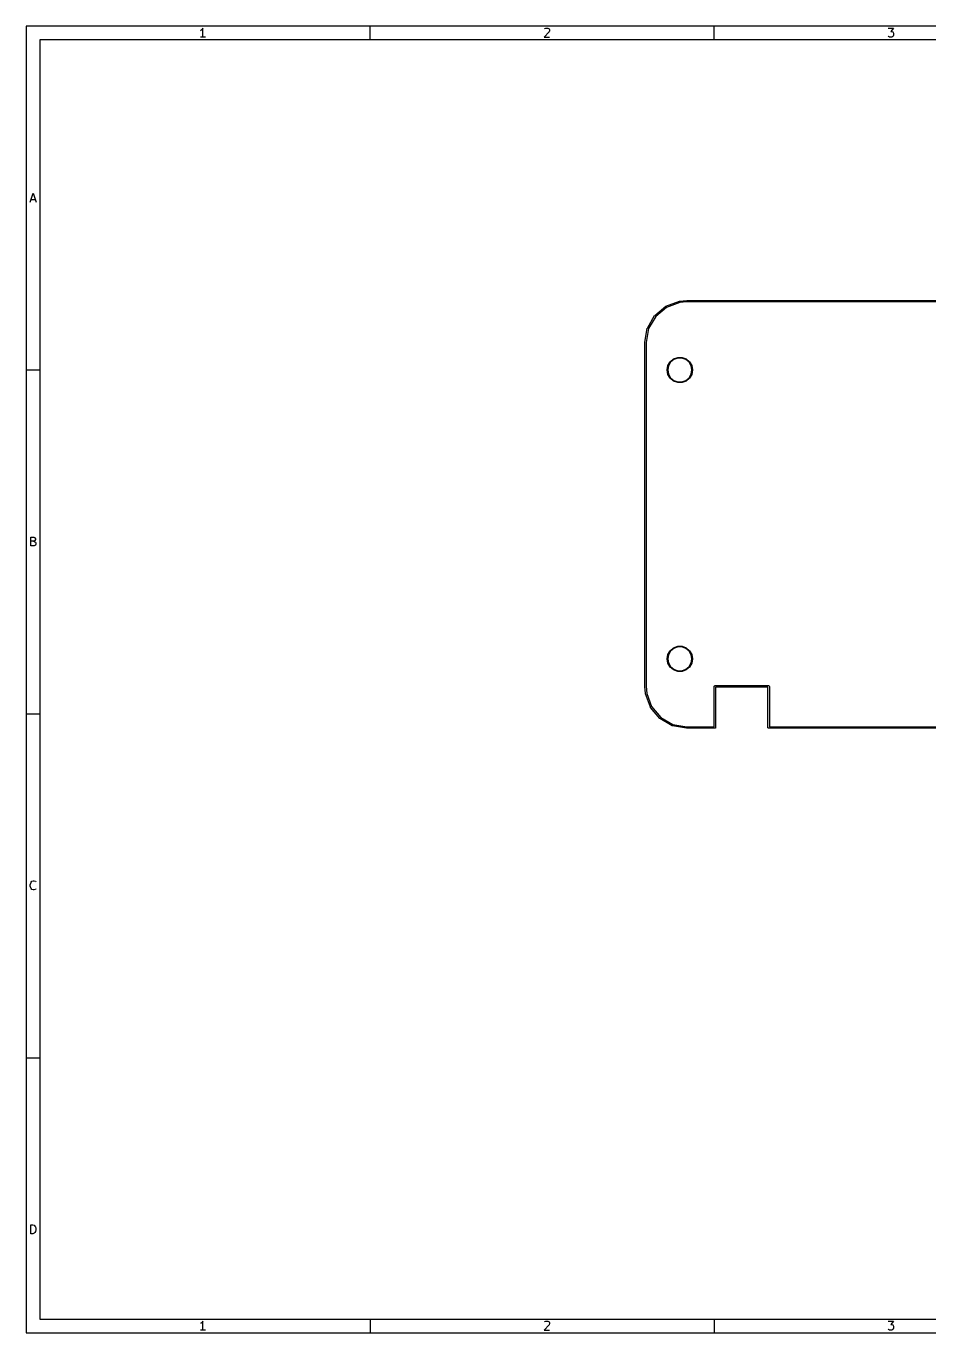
# Model space of a CAD drawing. Extents: x 10 to 287, y -200 to -10.
# Drawn here: x 10 to 141.2, y -200 to -10 of the extents above; entities that cross this region are included whole.
import ezdxf

# ---------------------------------------------------------------- set-up
doc = ezdxf.new("R2010")
doc.units = 0
doc.header["$MEASUREMENT"] = 0
doc.layers.add('BLACK', color=7, linetype='CONTINUOUS')

msp = doc.modelspace()

# ---------------------------------------------------------------- linework, layer by layer
at = {"layer": 'Black'}
for p, q in [((10, -10), (10, -200.007)), ((287.002, -10), (10, -10)), ((35.4464, -10.5976), (35.3226, -10.6595)), ((35.5702, -10.4738), (35.4464, -10.5976)), ((35.694, -10.2881), (35.5702, -10.4738)), ((35.694, -11.5881), (35.694, -10.2881)), ((60, -12), (60, -10)), ((86.0036, -10.8452), (85.2607, -11.5881)), ((85.3226, -10.4119), (85.3845, -10.35)), ((85.3845, -10.35), (85.5083, -10.2881)), ((85.5083, -10.2881), (85.8179, -10.2881)), ((85.8179, -10.2881), (85.9417, -10.35)), ((85.9417, -10.35), (86.0036, -10.4119)), ((86.0036, -10.4119), (86.0655, -10.5357)), ((86.0655, -10.6595), (86.0036, -10.8452)), ((86.0655, -10.5357), (86.0655, -10.6595)), ((110, -12), (110, -10)), ((135.261, -10.2881), (136.065, -10.2881)), ((136.065, -10.2881), (135.632, -10.7833)), ((135.632, -10.7833), (135.818, -10.7833)), ((135.818, -10.7833), (135.942, -10.8452)), ((135.942, -10.8452), (136.004, -10.9071)), ((136.004, -10.9071), (136.065, -11.031)), ((136.065, -11.3405), (136.004, -11.4643)), ((136.065, -11.031), (136.065, -11.3405)), ((12, -12), (12, -198.007)), ((285.002, -12), (12, -12)), ((36.0655, -11.5881), (35.3226, -11.5881)), ((85.2607, -11.5881), (86.0655, -11.5881)), ((135.323, -11.5262), (135.261, -11.4643)), ((135.446, -11.5881), (135.323, -11.5262)), ((135.818, -11.5881), (135.446, -11.5881)), ((135.942, -11.5262), (135.818, -11.5881)), ((136.004, -11.4643), (135.942, -11.5262)), ((10.5667, -35.5881), (11, -34.2881)), ((10.6905, -35.2167), (11.3095, -35.2167)), ((11, -34.2881), (11.4333, -35.5881)), ((101.339, -52.0667), (102.936, -50.7272)), ((103.051, -50.8918), (101.482, -52.2085)), ((102.936, -50.7272), (102.966, -50.7099)), ((102.966, -50.7099), (104.924, -49.9972)), ((104.98, -50.1896), (103.051, -50.8918)), ((104.924, -49.9972), (104.937, -49.9949)), ((104.937, -49.9949), (104.949, -49.9915)), ((104.949, -49.9915), (105.991, -49.9004)), ((106.004, -50.1), (104.98, -50.1896)), ((105.991, -49.9004), (105.996, -49.9008)), ((105.996, -49.9008), (106, -49.9)), ((106, -49.9), (208, -49.9)), ((207.991, -50.1), (106.004, -50.1)), ((100.275, -53.8979), (101.317, -52.0933)), ((101.482, -52.2085), (100.457, -53.9826)), ((101.317, -52.0933), (101.339, -52.0667)), ((99.9015, -55.9826), (100.263, -53.9305)), ((100.457, -53.9826), (100.1, -56.0087)), ((100.263, -53.9305), (100.275, -53.8979)), ((99.9, -56), (99.9015, -55.9914)), ((99.9, -106), (99.9, -56)), ((99.9015, -55.9914), (99.9015, -55.9826)), ((100.1, -56.0087), (100.1, -105.996)), ((103.262, -59.3673), (103.583, -58.8108)), ((103.659, -58.8751), (103.356, -59.4015)), ((103.583, -58.8108), (104.075, -58.3979)), ((104.125, -58.4845), (103.659, -58.8751)), ((104.075, -58.3979), (104.679, -58.1781)), ((104.696, -58.2766), (104.125, -58.4845)), ((104.679, -58.1781), (105.321, -58.1781)), ((105.304, -58.2766), (104.696, -58.2766)), ((105.875, -58.4845), (105.304, -58.2766)), ((105.321, -58.1781), (105.925, -58.3979)), ((106.341, -58.8751), (105.875, -58.4845)), ((105.925, -58.3979), (106.417, -58.8108)), ((106.644, -59.4015), (106.341, -58.8751)), ((106.417, -58.8108), (106.738, -59.3673)), ((10, -60), (12, -60)), ((103.15, -60), (103.262, -59.3673)), ((103.262, -60.6327), (103.15, -60)), ((103.356, -59.4015), (103.25, -60)), ((103.25, -60), (103.356, -60.5985)), ((103.583, -61.1892), (103.262, -60.6327)), ((103.356, -60.5985), (103.659, -61.1249)), ((106.341, -61.1249), (106.644, -60.5985)), ((106.738, -60.6327), (106.417, -61.1892)), ((106.75, -60), (106.644, -59.4015)), ((106.644, -60.5985), (106.75, -60)), ((106.738, -59.3673), (106.85, -60)), ((106.85, -60), (106.738, -60.6327)), ((104.075, -61.6021), (103.583, -61.1892)), ((103.659, -61.1249), (104.125, -61.5155)), ((104.679, -61.8219), (104.075, -61.6021)), ((104.125, -61.5155), (104.696, -61.7234)), ((105.321, -61.8219), (104.679, -61.8219)), ((104.696, -61.7234), (105.304, -61.7234)), ((105.304, -61.7234), (105.875, -61.5155)), ((105.925, -61.6021), (105.321, -61.8219)), ((105.875, -61.5155), (106.341, -61.1249)), ((106.417, -61.1892), (105.925, -61.6021)), ((10.6595, -85.5881), (10.6595, -84.2881)), ((10.6595, -84.2881), (11.0929, -84.2881)), ((11.0929, -84.9071), (10.6595, -84.9071)), ((11.0929, -84.2881), (11.2167, -84.35)), ((11.2167, -84.8452), (11.0929, -84.9071)), ((11.0929, -84.9071), (11.2786, -84.969)), ((11.2167, -84.35), (11.2786, -84.4119)), ((11.2786, -84.7833), (11.2167, -84.8452)), ((11.2786, -84.4119), (11.3405, -84.5357)), ((11.3405, -84.6595), (11.2786, -84.7833)), ((11.2786, -84.969), (11.3405, -85.031)), ((11.3405, -85.4643), (11.2786, -85.5262)), ((11.3405, -84.5357), (11.3405, -84.6595)), ((11.3405, -85.031), (11.4024, -85.1548)), ((11.4024, -85.3405), (11.3405, -85.4643)), ((11.4024, -85.1548), (11.4024, -85.3405)), ((11.1548, -85.5881), (10.6595, -85.5881)), ((11.2786, -85.5262), (11.1548, -85.5881)), ((103.583, -100.811), (104.075, -100.398)), ((104.125, -100.484), (103.659, -100.875)), ((104.075, -100.398), (104.679, -100.178)), ((104.696, -100.277), (104.125, -100.484)), ((104.679, -100.178), (105.321, -100.178)), ((105.304, -100.277), (104.696, -100.277)), ((105.875, -100.484), (105.304, -100.277)), ((105.321, -100.178), (105.925, -100.398)), ((106.341, -100.875), (105.875, -100.484)), ((105.925, -100.398), (106.417, -100.811)), ((103.15, -102), (103.262, -101.367)), ((103.262, -102.633), (103.15, -102)), ((103.356, -101.401), (103.25, -102)), ((103.25, -102), (103.356, -102.599)), ((103.262, -101.367), (103.583, -100.811)), ((103.659, -100.875), (103.356, -101.401)), ((103.356, -102.599), (103.659, -103.125)), ((106.644, -101.401), (106.341, -100.875)), ((106.341, -103.125), (106.644, -102.599)), ((106.417, -100.811), (106.738, -101.367)), ((106.75, -102), (106.644, -101.401)), ((106.644, -102.599), (106.75, -102)), ((106.738, -101.367), (106.85, -102)), ((106.85, -102), (106.738, -102.633)), ((103.583, -103.189), (103.262, -102.633)), ((104.075, -103.602), (103.583, -103.189)), ((103.659, -103.125), (104.125, -103.516)), ((104.679, -103.822), (104.075, -103.602)), ((104.125, -103.516), (104.696, -103.723)), ((105.321, -103.822), (104.679, -103.822)), ((104.696, -103.723), (105.304, -103.723)), ((105.304, -103.723), (105.875, -103.516)), ((105.925, -103.602), (105.321, -103.822)), ((105.875, -103.516), (106.341, -103.125)), ((106.417, -103.189), (105.925, -103.602)), ((106.738, -102.633), (106.417, -103.189)), ((99.9008, -106.004), (99.9, -106)), ((99.9004, -106.009), (99.9008, -106.004)), ((99.9915, -107.051), (99.9004, -106.009)), ((100.1, -105.996), (100.19, -107.02)), ((110, -106), (110.002, -105.991)), ((110, -111.9), (110, -106)), ((110.002, -105.983), (110.005, -105.974)), ((110.002, -105.991), (110.002, -105.983)), ((110.005, -105.974), (110.006, -105.966)), ((110.006, -105.966), (110.01, -105.958)), ((110.01, -105.958), (110.013, -105.95)), ((110.013, -105.95), (110.019, -105.943)), ((110.019, -105.943), (110.023, -105.936)), ((110.023, -105.936), (110.03, -105.93)), ((110.03, -105.93), (110.036, -105.923)), ((110.036, -105.923), (110.043, -105.919)), ((110.043, -105.919), (110.05, -105.913)), ((110.05, -105.913), (110.058, -105.91)), ((110.058, -105.91), (110.066, -105.906)), ((110.066, -105.906), (110.074, -105.905)), ((110.074, -105.905), (110.083, -105.902)), ((110.083, -105.902), (110.091, -105.902)), ((110.091, -105.902), (110.1, -105.9)), ((110.1, -105.9), (117.9, -105.9)), ((117.8, -106.1), (110.2, -106.1)), ((110.2, -106.1), (110.2, -112)), ((117.8, -112), (117.8, -106.1)), ((117.9, -105.9), (117.909, -105.902)), ((117.909, -105.902), (117.917, -105.902)), ((117.917, -105.902), (117.926, -105.905)), ((117.926, -105.905), (117.934, -105.906)), ((117.934, -105.906), (117.942, -105.91)), ((117.942, -105.91), (117.95, -105.913)), ((117.95, -105.913), (117.957, -105.919)), ((117.957, -105.919), (117.964, -105.923)), ((117.964, -105.923), (117.97, -105.93)), ((117.97, -105.93), (117.977, -105.936)), ((117.977, -105.936), (117.981, -105.943)), ((117.981, -105.943), (117.987, -105.95)), ((117.987, -105.95), (117.99, -105.958)), ((117.99, -105.958), (117.994, -105.966)), ((117.994, -105.966), (117.995, -105.974)), ((117.995, -105.974), (117.998, -105.983)), ((117.998, -105.983), (117.998, -105.991)), ((117.998, -105.991), (118, -106)), ((118, -106), (118, -111.9)), ((99.9949, -107.063), (99.9915, -107.051)), ((99.9972, -107.076), (99.9949, -107.063)), ((100.71, -109.034), (99.9972, -107.076)), ((100.19, -107.02), (100.892, -108.949)), ((10, -110), (12, -110)), ((100.727, -109.064), (100.71, -109.034)), ((102.067, -110.661), (100.727, -109.064)), ((100.892, -108.949), (102.209, -110.518)), ((102.093, -110.683), (102.067, -110.661)), ((103.898, -111.725), (102.093, -110.683)), ((102.209, -110.518), (103.983, -111.543)), ((103.931, -111.737), (103.898, -111.725)), ((105.983, -112.098), (103.931, -111.737)), ((103.983, -111.543), (106.009, -111.9)), ((105.991, -112.098), (105.983, -112.098)), ((106, -112.1), (105.991, -112.098)), ((110.1, -112.1), (106, -112.1)), ((106.009, -111.9), (110, -111.9)), ((110.109, -112.098), (110.1, -112.1)), ((110.117, -112.098), (110.109, -112.098)), ((110.126, -112.095), (110.117, -112.098)), ((110.134, -112.094), (110.126, -112.095)), ((110.142, -112.09), (110.134, -112.094)), ((110.15, -112.087), (110.142, -112.09)), ((110.157, -112.081), (110.15, -112.087)), ((110.164, -112.077), (110.157, -112.081)), ((110.17, -112.07), (110.164, -112.077)), ((110.177, -112.064), (110.17, -112.07)), ((110.181, -112.057), (110.177, -112.064)), ((110.187, -112.05), (110.181, -112.057)), ((110.19, -112.042), (110.187, -112.05)), ((110.194, -112.034), (110.19, -112.042)), ((110.195, -112.026), (110.194, -112.034)), ((110.198, -112.017), (110.195, -112.026)), ((110.2, -112), (110.198, -112.009)), ((110.198, -112.009), (110.198, -112.017)), ((117.802, -112.009), (117.8, -112)), ((117.802, -112.017), (117.802, -112.009)), ((117.805, -112.026), (117.802, -112.017)), ((117.806, -112.034), (117.805, -112.026)), ((117.81, -112.042), (117.806, -112.034)), ((117.813, -112.05), (117.81, -112.042)), ((117.819, -112.057), (117.813, -112.05)), ((117.823, -112.064), (117.819, -112.057)), ((117.83, -112.07), (117.823, -112.064)), ((117.836, -112.077), (117.83, -112.07)), ((117.843, -112.081), (117.836, -112.077)), ((117.85, -112.087), (117.843, -112.081)), ((117.858, -112.09), (117.85, -112.087)), ((117.866, -112.094), (117.858, -112.09)), ((117.874, -112.095), (117.866, -112.094)), ((117.883, -112.098), (117.874, -112.095)), ((117.891, -112.098), (117.883, -112.098)), ((117.9, -112.1), (117.891, -112.098)), ((208, -112.1), (117.9, -112.1)), ((118, -111.9), (207.996, -111.9)), ((10.5976, -134.845), (10.6595, -134.598)), ((10.5976, -135.031), (10.5976, -134.845)), ((10.6595, -134.598), (10.7214, -134.474)), ((10.7214, -134.474), (10.8452, -134.35)), ((10.8452, -134.35), (11.031, -134.288)), ((11.031, -134.288), (11.1548, -134.288)), ((11.1548, -134.288), (11.3405, -134.35)), ((11.3405, -134.35), (11.4024, -134.412)), ((10.6595, -135.279), (10.5976, -135.031)), ((10.7214, -135.402), (10.6595, -135.279)), ((10.8452, -135.526), (10.7214, -135.402)), ((11.031, -135.588), (10.8452, -135.526)), ((11.1548, -135.588), (11.031, -135.588)), ((11.3405, -135.526), (11.1548, -135.588)), ((11.4024, -135.464), (11.3405, -135.526)), ((10, -160), (12, -160)), ((10.6595, -185.588), (10.6595, -184.288)), ((10.6595, -184.288), (10.969, -184.288)), ((10.969, -184.288), (11.1548, -184.35)), ((10.969, -185.588), (10.6595, -185.588)), ((11.1548, -185.526), (10.969, -185.588)), ((11.1548, -184.35), (11.2786, -184.474)), ((11.2786, -185.402), (11.1548, -185.526)), ((11.2786, -184.474), (11.3405, -184.598)), ((11.3405, -185.279), (11.2786, -185.402)), ((11.3405, -184.598), (11.4024, -184.845)), ((11.4024, -185.031), (11.3405, -185.279)), ((11.4024, -184.845), (11.4024, -185.031)), ((12, -198.007), (285.002, -198.007)), ((35.4464, -198.605), (35.3226, -198.667)), ((35.5702, -198.481), (35.4464, -198.605)), ((35.694, -198.295), (35.5702, -198.481)), ((35.694, -199.595), (35.694, -198.295)), ((60, -198.007), (60, -200.007)), ((86.0036, -198.852), (85.2607, -199.595)), ((85.3226, -198.419), (85.3845, -198.357)), ((85.3845, -198.357), (85.5083, -198.295)), ((85.5083, -198.295), (85.8179, -198.295)), ((85.8179, -198.295), (85.9417, -198.357)), ((85.9417, -198.357), (86.0036, -198.419)), ((86.0036, -198.419), (86.0655, -198.543)), ((86.0655, -198.667), (86.0036, -198.852)), ((86.0655, -198.543), (86.0655, -198.667)), ((110, -198.007), (110, -200.007)), ((135.261, -198.295), (136.065, -198.295)), ((135.323, -199.533), (135.261, -199.471)), ((136.065, -198.295), (135.632, -198.791)), ((135.632, -198.791), (135.818, -198.791)), ((135.818, -198.791), (135.942, -198.852)), ((135.942, -198.852), (136.004, -198.914)), ((136.004, -199.471), (135.942, -199.533)), ((136.004, -198.914), (136.065, -199.038)), ((136.065, -199.348), (136.004, -199.471)), ((136.065, -199.038), (136.065, -199.348)), ((10, -200.007), (287.002, -200.007)), ((36.0655, -199.595), (35.3226, -199.595)), ((85.2607, -199.595), (86.0655, -199.595)), ((135.446, -199.595), (135.323, -199.533)), ((135.818, -199.595), (135.446, -199.595)), ((135.942, -199.533), (135.818, -199.595))]:
    msp.add_line(p, q, dxfattribs=at)

doc.saveas('drawing.dxf')
